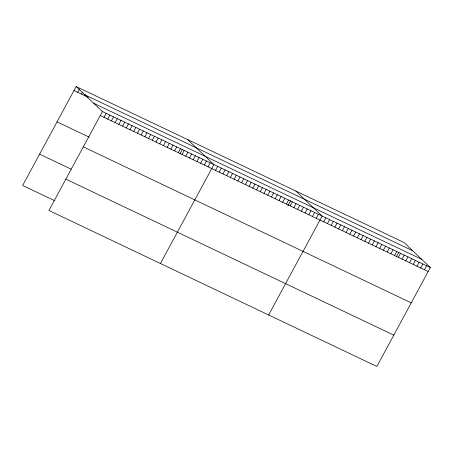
<?xml version="1.0" encoding="UTF-8"?>
<svg xmlns="http://www.w3.org/2000/svg" width="453" height="453" viewBox="0 0 453 453"><rect width="100%" height="100%" fill="white"/><g stroke="black" fill="none" stroke-linecap="round" stroke-linejoin="round"><path stroke-width="0.68" d="M76.138 86.546L102.423 111.54L48.93 210.469L376.862 366.454L430.35 267.525L404.07 242.531L76.138 86.546L22.65 185.475L54.858 200.792M77.695 92.316L79.547 88.884M81.41 94.082L82.338 92.367M85.124 95.849L85.742 94.711M103.975 117.31L106.138 113.312M107.689 119.082L109.853 115.079M111.41 120.849L113.573 116.846M115.124 122.616L117.287 118.612M118.839 124.382L121.002 120.379M122.559 126.149L124.722 122.151M126.274 127.922L128.437 123.918M129.988 129.688L132.151 125.685M133.709 131.455L135.872 127.452M137.423 133.222L139.586 129.218M141.138 134.988L143.301 130.991M144.858 136.755L147.021 132.757M148.573 138.527L150.736 134.524M152.287 140.294L154.45 136.291M156.008 142.061L158.171 138.057M159.722 143.828L161.885 139.83M163.437 145.594L165.6 141.596M167.157 147.367L169.32 143.363M170.872 149.133L173.035 145.13M174.586 150.9L176.749 146.897M178.306 152.667L180.47 148.669M180.028 153.652L182.446 149.179M182.021 154.433L184.184 150.436M185.736 156.206L187.899 152.202M189.456 157.972L191.619 153.969M193.171 159.739L195.334 155.736M196.885 161.506L199.048 157.508M200.605 163.273L202.768 159.275M204.32 165.045L206.483 161.041M208.035 166.812L210.198 162.808M160.43 263.504L213.918 164.575L187.638 139.581M215.486 170.356L217.65 166.353M219.218 172.129L221.381 168.125M222.95 173.901L225.113 169.903M226.681 175.679L228.844 171.676M230.413 177.451L232.576 173.454M234.144 179.229L236.307 175.226M237.876 181.002L240.039 177.004M241.608 182.78L243.771 178.776M245.339 184.552L247.502 180.554M249.071 186.33L251.234 182.327M252.802 188.103L254.965 184.099M256.534 189.881L258.697 185.877M260.265 191.653L262.429 187.65M263.997 193.431L266.16 189.428M267.729 195.203L269.892 191.2M271.46 196.976L273.623 192.978M275.192 198.754L277.355 194.75M278.923 200.526L281.087 196.528M282.655 202.304L284.818 198.301M286.387 204.077L288.55 200.079M287.944 205.685L290.662 200.651M290.118 205.855L292.281 201.851M293.85 207.627L296.013 203.629M297.581 209.405L299.744 205.402M301.313 211.177L303.476 207.18M305.045 212.955L307.208 208.952M308.776 214.728L310.939 210.724M312.508 216.506L314.671 212.502M316.239 218.278L318.402 214.275M268.646 314.977L322.134 216.053L295.854 191.058M323.702 221.828L325.866 217.825M327.434 223.601L329.597 219.603M331.166 225.379L333.329 221.375M334.897 227.151L337.06 223.153M338.629 228.929L340.792 224.926M342.36 230.702L344.523 226.704M346.092 232.48L348.255 228.476M349.824 234.252L351.987 230.254M353.555 236.03L355.718 232.027M357.287 237.802L359.45 233.799M361.018 239.58L363.181 235.577M364.75 241.353L366.913 237.349M368.482 243.131L370.645 239.127M372.213 244.903L374.376 240.9M375.945 246.675L378.108 242.678M379.676 248.454L381.839 244.45M383.408 250.226L385.571 246.228M387.139 252.004L389.303 248.001M390.871 253.776L393.034 249.779M394.603 255.554L396.766 251.551M396.46 256.602L398.878 252.128M398.334 257.327L400.497 253.329M402.066 259.105L404.229 255.101M405.797 260.877L407.96 256.879M409.529 262.655L411.692 258.652M413.261 264.427L415.424 260.424M416.992 266.205L419.155 262.202M420.724 267.978L422.887 263.974M424.455 269.756L426.618 265.752M84.813 94.796L412.74 250.781M73.975 90.549L88.222 97.327M93.748 103.295L421.675 259.28M102.423 111.54L430.35 267.525M100.26 115.543L428.187 271.528M57.038 121.874L89.247 137.197M83.318 146.868L411.25 302.853M39.587 154.15L71.178 169.173M65.872 179.145L393.799 335.129"/></g></svg>
